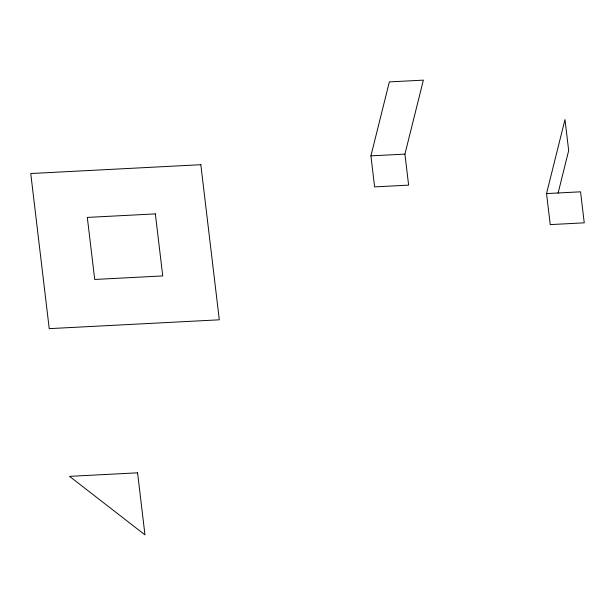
<?xml version="1.0" encoding="UTF-8"?>
<svg xmlns="http://www.w3.org/2000/svg" width="615" height="615" viewBox="0 0 615 615"><rect width="100%" height="100%" fill="white"/><g stroke="black" fill="none" stroke-linecap="round" stroke-linejoin="round"><path stroke-width="0.92" d="M370.914 155.872L389.357 81.903L423.374 80.135L404.931 154.111L408.621 185.13L374.612 186.899L370.914 155.872L404.931 154.111M546.535 193.579L580.552 191.811L584.25 222.838L550.233 224.598L546.535 193.579L564.985 119.602L568.675 150.621L558.074 193.164M200.828 164.705L30.75 173.53L49.231 328.641L219.309 319.815L200.828 164.705M155.349 213.889L87.315 217.418L94.71 279.464L162.744 275.927L155.349 213.889M137.583 472.82L69.549 476.356L144.971 534.865L137.583 472.82"/></g></svg>
